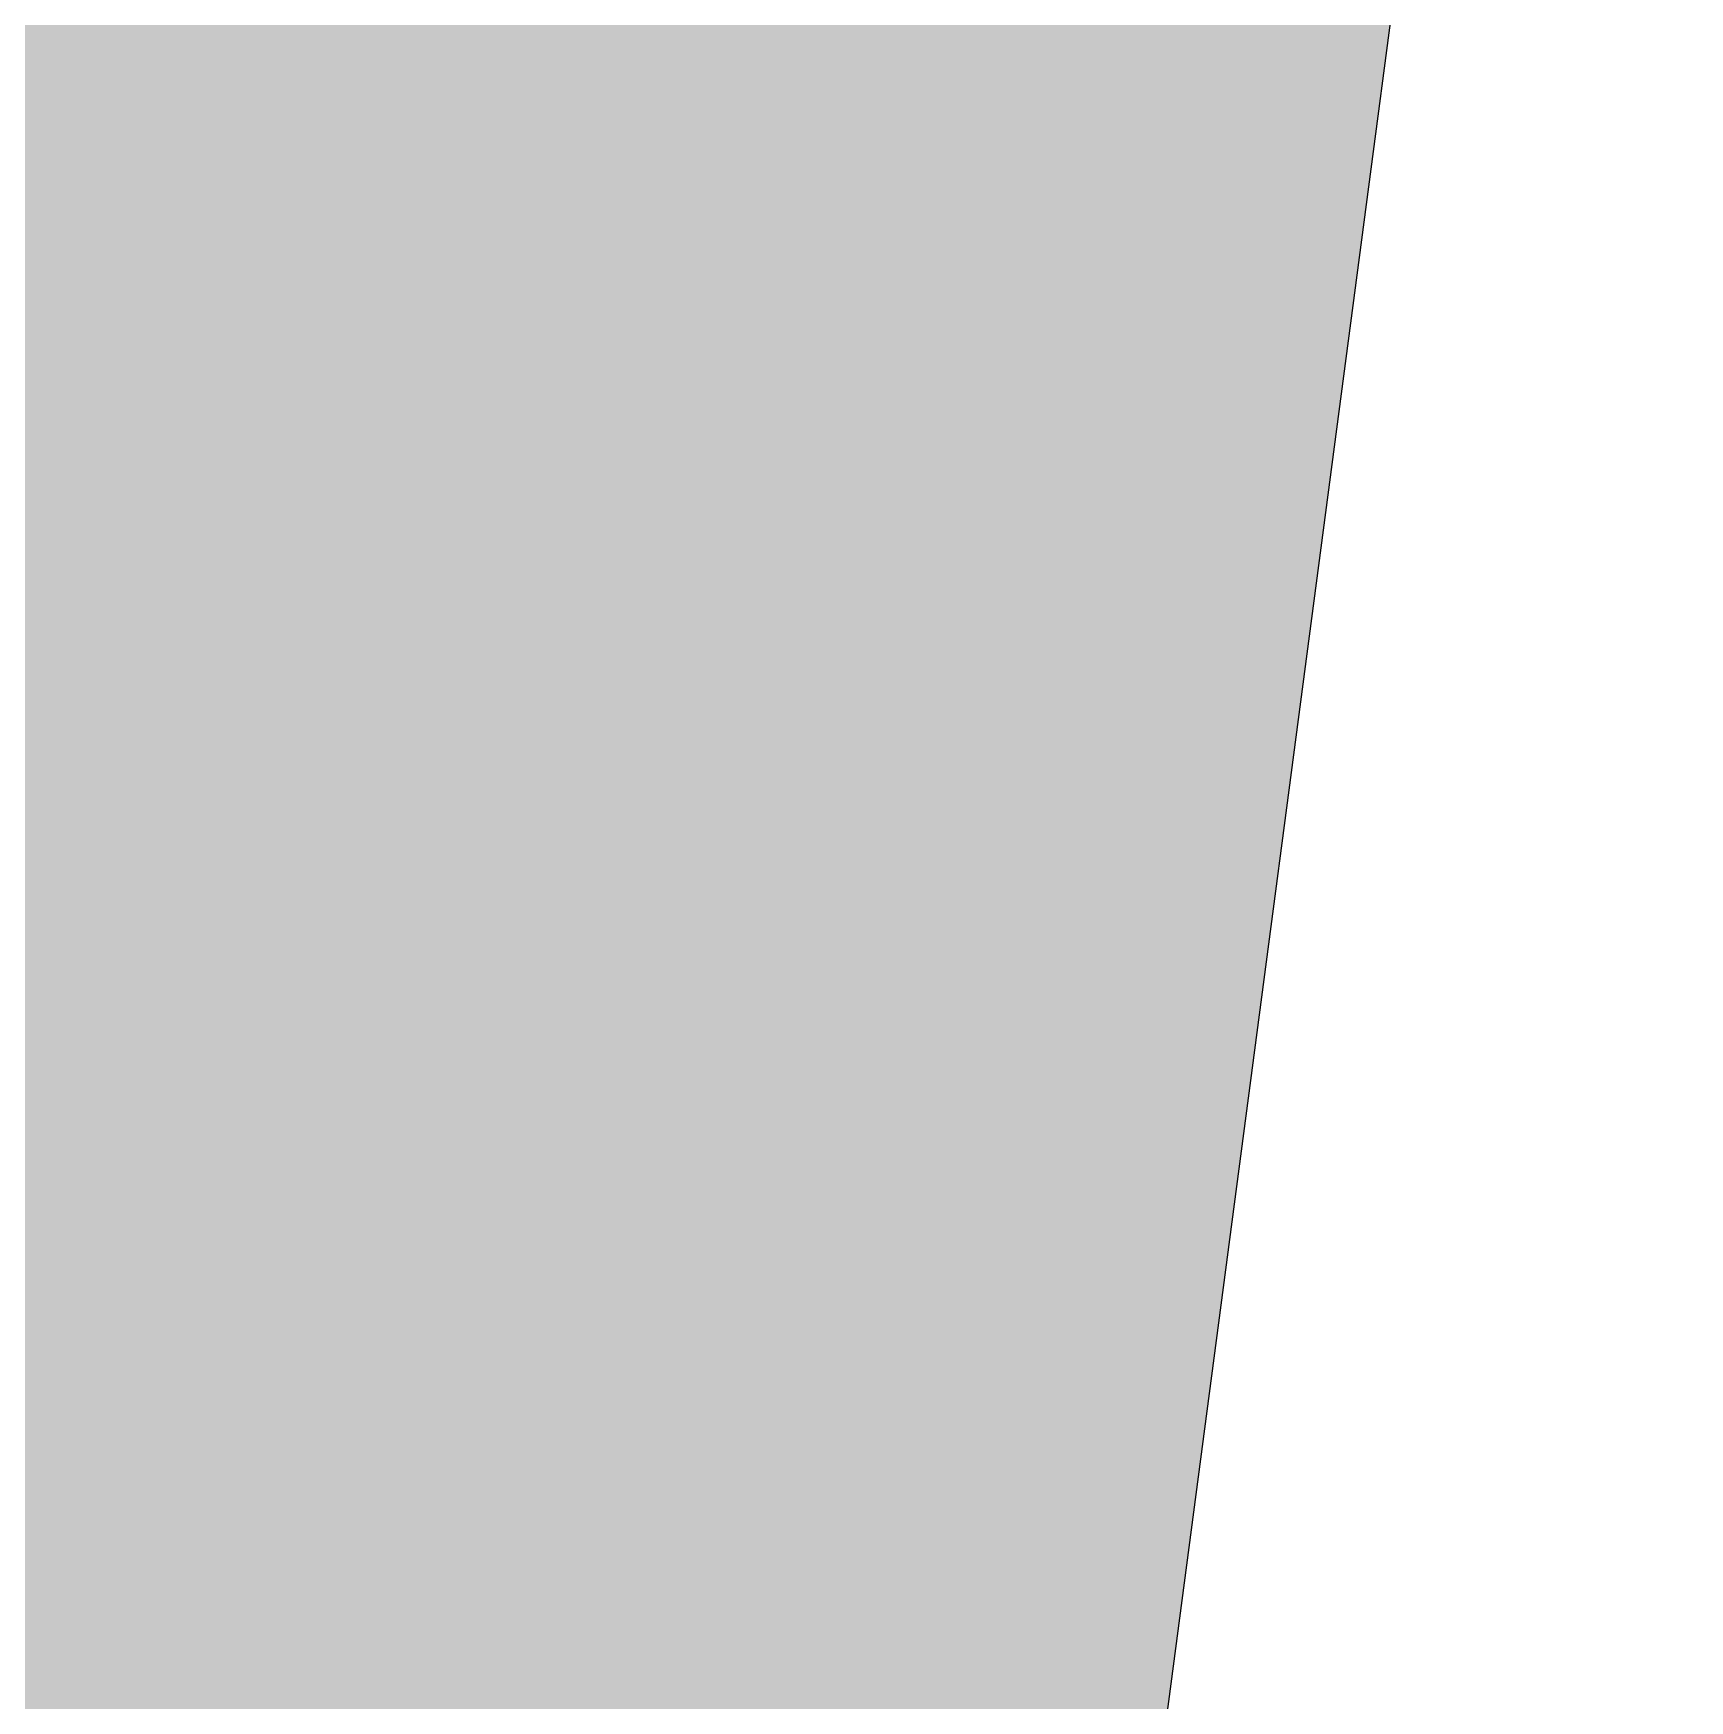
# Model space of a CAD drawing. Header units: millimetres. Extents: x -179928 to 528275, y -469666 to 511935.
# Drawn here: x 49723 to 50387, y 99255 to 99923 of the extents above; entities that cross this region are included whole.
import ezdxf

# ---------------------------------------------------------------- set-up
doc = ezdxf.new("R2010")
doc.units = ezdxf.units.MM
doc.layers.add('ad-Elevation 10', color=8, linetype='Continuous')

# ---------------------------------------------------------------- blocks, each defined once
blk = doc.blocks.new('1625_East Villa')
at = {"transparency": 33554559}
h = blk.add_hatch(dxfattribs=at)
h.set_pattern_fill('GRASS', color=74, angle=180)
h.set_pattern_definition([(270, (14550, 3220), (17.960512, -17.960512), [4.7625, -31.158524]), (225, (14550, 3220), (17.96051, -17.96051), [4.7625, -20.6375]), (315, (14550, 3220), (17.96051, 17.96051), [4.7625, -20.6375])])
h.paths.add_polyline_path([(14550, -2960), (9750, -2960), (9750, -2050), (13640, -2050), (13640, 3145), (14550, 3145)])
h = blk.add_hatch(color=256, dxfattribs=at)
h.dxf.hatch_style = 1
h.set_gradient(color1=(153, 204, 0), color2=(63, 127, 0), tint=1, name='INVSPHERICAL')
h.paths.add_polyline_path([(14550, -2960), (9750, -2960), (9750, -2050), (13640, -2050), (13640, 3145), (14550, 3145)])
at = {"layer": 'ad-Elevation 10'}
blk.add_lwpolyline([(14550, -2960), (9750, -2960), (9750, -2050), (13640, -2050), (13640, 3145), (14550, 3145)], close=True, dxfattribs=at)
blk = doc.blocks.new("All Plot's Villa Plans")
at = {"ltscale": 5, "rotation": 352.4703876422526}
blk.add_blockref('1625_East Villa', (35550.66, 99624.73), dxfattribs=at)

msp = doc.modelspace()

# ---------------------------------------------------------------- block references
at = {"ltscale": 5}
msp.add_blockref("All Plot's Villa Plans", (0, 0), dxfattribs=at)

doc.saveas('drawing.dxf')
